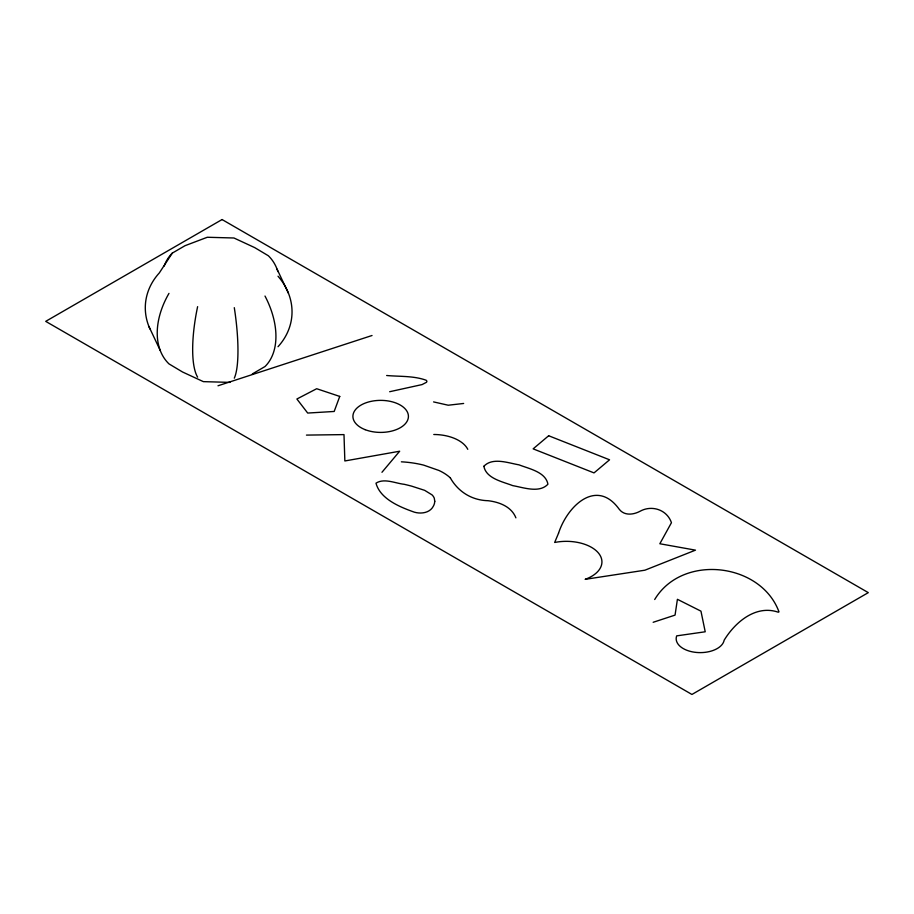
<?xml version="1.0" encoding="UTF-8"?>
<svg xmlns="http://www.w3.org/2000/svg" width="914" height="914" viewBox="0 0 914 914"><rect width="100%" height="100%" fill="white"/><g stroke="black" fill="none" stroke-linecap="round" stroke-linejoin="round"><path stroke-width="1.37" d="M277.913 271.607A73.451 50.144 -48.6 0 0 268.35 255.76L254.755 247.637L233.95 237.994L207.295 237.263L184.994 245.706L172.312 253.098L159.31 272.932A73.451 59.901 4.7 0 0 149.965 328.971M654.698 599.515C682.37 553.29 761.008 562.796 778.979 611.843L778.317 612.22C755.901 604.462 735.199 622.091 724.151 640.211A24.061 13.893 0 0 1 696.457 652.447A24.061 13.893 0 0 1 676.691 635.87L705.22 631.78L700.958 611.158L677.411 599.31L675.058 615.111L653.167 622.285M381.961 472.287L399.658 451.23L344.852 460.964L343.995 434.607L306.453 435.098M252.333 373.94L265.003 366.537A73.451 46.774 54.3 0 0 265.003 296.045M217.989 385.777L372.032 335.507M463.649 403.462L448.226 405.222L433.579 401.909M389.661 391.718L422.062 384.588L426.53 382.269L426.952 381.218L426.153 380.235C413.619 375.7 399.772 376.682 386.645 375.505M230.02 382.383L203.365 381.641L182.56 372.009L168.976 363.886A73.451 50.144 -48.6 0 1 168.976 293.383M401.372 461.821L403.885 461.981A72.526 41.873 0 0 1 423.616 465.112L438.903 470.447A49.779 28.734 0 0 1 450.499 478.056M450.419 478.079C458.36 491.892 471.898 500.301 488.076 500.712C499.238 502.037 511.474 506.596 515.896 517.85M277.068 269.173L288.436 293.223M148.891 326.424L160.247 350.473M433.784 434.493A35.623 20.565 0 0 1 467.774 449.311M164.177 266.054A73.451 46.774 54.3 0 1 172.312 253.098M278.016 276.211A73.451 59.901 4.7 0 1 278.016 346.714M197.618 377.151A73.451 21.239 -77.7 0 1 197.618 306.658M234.292 307.664A73.451 15.778 81.1 0 1 234.292 378.168M434.767 501.295L434.516 503.146A31.122 17.96 0 0 1 433.487 505.922C430.128 512.937 421.126 514.171 414.328 512.16C399.852 507.042 380.293 499.055 375.985 483.186C384.188 477.862 395.305 483.335 404.285 484.317A186.65 107.761 0 0 1 411.551 486.111L424.679 490.35L432.014 494.862A19.628 11.334 0 0 1 434.287 498.244L434.767 501.295M483.872 466.277C486.179 478.582 502.631 481.689 512.754 485.631C523.585 487.516 539.283 493.434 547.932 484.214C545.624 471.91 529.172 468.813 519.049 464.86C508.218 462.975 492.509 457.057 483.872 466.277M339.745 396.425L334.181 411.46L307.698 413.059L296.89 399.007L316.69 388.724L339.745 396.425M558.534 533.25L554.661 542.47A35.612 20.554 0 0 1 598.464 553.039A35.612 20.554 0 0 1 585.143 579.339L644.896 570.199L695.474 550.148L659.839 543.75L671.447 522.705C667.003 509.624 651.751 504.745 640.063 511.257C633.368 514.833 624.296 515.964 619.166 509.178C596.591 477.908 567.4 505.75 558.534 533.25M548.663 435.75L533.136 448.854L594.031 472.904L609.558 459.799L548.663 435.75M222.068 219.543L45.7 321.362L691.932 694.457L868.3 592.638L222.068 219.543M365.12 429.66A27.751 16.018 0 0 0 408.352 417.527A27.751 16.018 0 0 0 368.548 401.977A27.751 16.018 0 0 0 365.12 429.66"/></g></svg>
